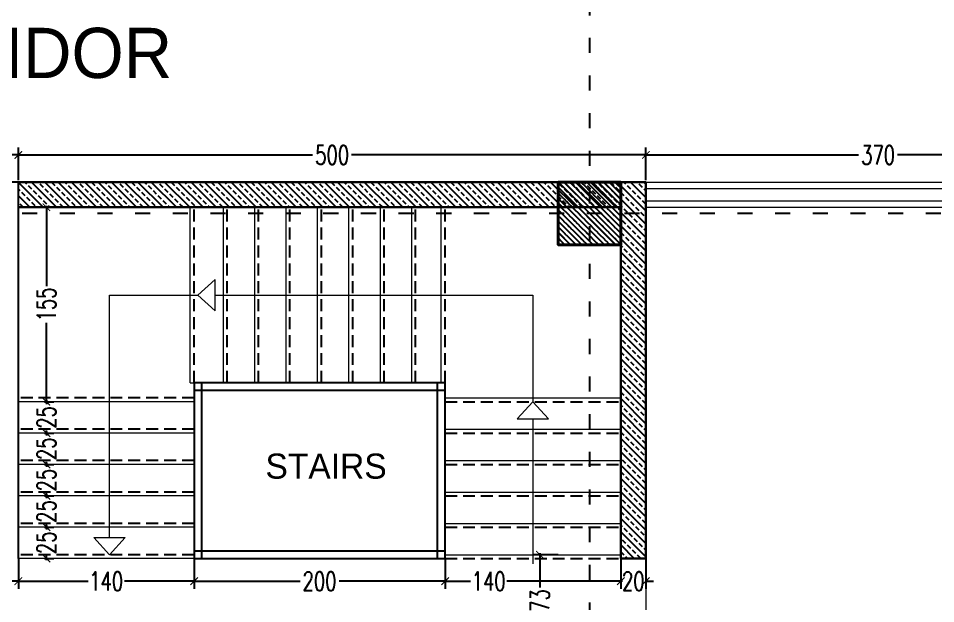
# Model space of a CAD drawing. Header units: centimetres. Extents: x -3207095 to 15275363, y -32656 to 4798027.
# Drawn here: x 692007 to 692738, y 4438383 to 4438849 of the extents above; entities that cross this region are included whole.
import ezdxf

# ---------------------------------------------------------------- set-up
doc = ezdxf.new("R2010")
doc.units = ezdxf.units.CM
for name, pattern in [('ACAD_ISO03W100', [30, 12, -18]), ('DASHED', [19.05, 12.7, -6.35]), ('DUZ', [500, 500])]:
    doc.linetypes.add(name, pattern=pattern)
doc.layers.get('0').update_dxf_attribs({"color": 1, "linetype": 'DUZ'})
for name, color, linetype, lineweight in [('A-ANNO-PATT-4', 173, 'Continuous', 5), ('Area', 41, 'Continuous', 25), ('iç duvar', 7, 'Continuous', 50), ('KAPEN', 151, 'Continuous', 9), ('KOLON_F', 3, 'Continuous', 35)]:
    doc.layers.add(name, color=color, linetype=linetype, lineweight=lineweight)
for name, color, linetype in [('DIM', 1, 'DUZ'), ('GÖLGE', 8, 'DASHED'), ('KOLTAR_F', 145, 'Continuous')]:
    doc.layers.add(name, color=color, linetype=linetype)
doc.styles.add('DIM', font='ROMANSTW.SHX', dxfattribs={"width": 0.7})
doc.dimstyles.new('1_100', dxfattribs={"dimtxt": 15, "dimasz": 6, "dimexe": 6, "dimexo": 0, "dimgap": 2, "dimtad": 0, "dimdec": 1, "dimzin": 11, "dimdsep": 46, "dimtxsty": 'DIM', "dimblk": 'ARCHTICK', "dimcen": 3, "dimdle": 1.25, "dimclrt": 2, "dimadec": 0, "dimazin": 0, "dimtfac": 1.25, "dimtdec": 1, "dimtix": 1, "dimtofl": 0, "dimtmove": 1, "dimatfit": 3, "dimldrblk": 'ARCHTICK', "dimfxl": 20, "dimfxlon": 1, "dimtolj": 1, "dimtzin": 0, "dimarcsym": 0})

# ---------------------------------------------------------------- blocks, each defined once
blk = doc.blocks.new('_ArchTick')
at = {"color": 0, "linetype": 'ByBlock', "const_width": 0.15}
blk.add_lwpolyline([(-0.5, -0.5), (0.5, 0.5)], dxfattribs=at)
blk = doc.blocks.new('*D5786')
at = {"layer": 'Defpoints', "color": 0, "linetype": 'Continuous', "lineweight": 5, "transparency": 16777216}
for p in [(692006.93, 4438740.44), (691676.93, 4438718.74), (692006.93, 4438718.74)]:
    blk.add_point(p, dxfattribs=at)
at = {"layer": 'DIM', "color": 0, "linetype": 'Continuous', "lineweight": -2, "transparency": 16777216}
for p, q in [((691676.93, 4438720.44), (691676.93, 4438746.44)), ((692006.93, 4438720.44), (692006.93, 4438746.44)), ((691675.68, 4438740.44), (691826.43, 4438740.44)), ((692008.18, 4438740.44), (691857.43, 4438740.44))]:
    blk.add_line(p, q, dxfattribs=at)
at = {"layer": 'DIM', "color": 0, "linetype": 'Continuous', "lineweight": -2, "transparency": 16777216, "xscale": 6, "yscale": 6, "zscale": 6, "rotation": 180}
blk.add_blockref('_ArchTick', (691676.93, 4438740.44), dxfattribs=at)
at = {"layer": 'DIM', "color": 0, "linetype": 'Continuous', "lineweight": -2, "transparency": 16777216, "xscale": 6, "yscale": 6, "zscale": 6}
blk.add_blockref('_ArchTick', (692006.93, 4438740.44), dxfattribs=at)
at = {"layer": 'DIM', "color": 2, "linetype": 'Continuous', "lineweight": 5, "transparency": 16777216, "insert": (691841.93, 4438740.44), "char_height": 15, "attachment_point": 5, "style": 'DIM'}
blk.add_mtext('\\A1;330', dxfattribs=at)
blk = doc.blocks.new('*D5787')
at = {"layer": 'Defpoints', "color": 0, "linetype": 'Continuous', "lineweight": 5, "transparency": 16777216}
for p in [(692506.93, 4438740.44), (692006.93, 4438718.74), (692506.93, 4438718.74)]:
    blk.add_point(p, dxfattribs=at)
at = {"layer": 'DIM', "color": 0, "linetype": 'Continuous', "lineweight": -2, "transparency": 16777216}
for p, q in [((692006.93, 4438720.44), (692006.93, 4438746.44)), ((692506.93, 4438720.44), (692506.93, 4438746.44)), ((692005.68, 4438740.44), (692241.43, 4438740.44)), ((692508.18, 4438740.44), (692272.43, 4438740.44))]:
    blk.add_line(p, q, dxfattribs=at)
at = {"layer": 'DIM', "color": 0, "linetype": 'Continuous', "lineweight": -2, "transparency": 16777216, "xscale": 6, "yscale": 6, "zscale": 6, "rotation": 180}
blk.add_blockref('_ArchTick', (692006.93, 4438740.44), dxfattribs=at)
at = {"layer": 'DIM', "color": 0, "linetype": 'Continuous', "lineweight": -2, "transparency": 16777216, "xscale": 6, "yscale": 6, "zscale": 6}
blk.add_blockref('_ArchTick', (692506.93, 4438740.44), dxfattribs=at)
at = {"layer": 'DIM', "color": 2, "linetype": 'Continuous', "lineweight": 5, "transparency": 16777216, "insert": (692256.93, 4438740.44), "char_height": 15, "attachment_point": 5, "style": 'DIM'}
blk.add_mtext('\\A1;500', dxfattribs=at)
blk = doc.blocks.new('*D5788')
at = {"layer": 'Defpoints', "color": 0, "linetype": 'Continuous', "lineweight": 5, "transparency": 16777216}
for p in [(692876.93, 4438740.44), (692506.93, 4438718.74), (692876.93, 4438718.74)]:
    blk.add_point(p, dxfattribs=at)
at = {"layer": 'DIM', "color": 0, "linetype": 'Continuous', "lineweight": -2, "transparency": 16777216}
for p, q in [((692506.93, 4438720.44), (692506.93, 4438746.44)), ((692876.93, 4438720.44), (692876.93, 4438746.44)), ((692505.68, 4438740.44), (692676.43, 4438740.44)), ((692878.18, 4438740.44), (692707.43, 4438740.44))]:
    blk.add_line(p, q, dxfattribs=at)
at = {"layer": 'DIM', "color": 0, "linetype": 'Continuous', "lineweight": -2, "transparency": 16777216, "xscale": 6, "yscale": 6, "zscale": 6, "rotation": 180}
blk.add_blockref('_ArchTick', (692506.93, 4438740.44), dxfattribs=at)
at = {"layer": 'DIM', "color": 0, "linetype": 'Continuous', "lineweight": -2, "transparency": 16777216, "xscale": 6, "yscale": 6, "zscale": 6}
blk.add_blockref('_ArchTick', (692876.93, 4438740.44), dxfattribs=at)
at = {"layer": 'DIM', "color": 2, "linetype": 'Continuous', "lineweight": 5, "transparency": 16777216, "insert": (692691.93, 4438740.44), "char_height": 15, "attachment_point": 5, "style": 'DIM'}
blk.add_mtext('\\A1;370', dxfattribs=at)
blk = doc.blocks.new('*D4922')
at = {"layer": 'Defpoints', "color": 0, "linetype": 'Continuous', "lineweight": 5, "transparency": 16777216}
for p in [(692422.46, 4438421.74), (692436.93, 4438421.74), (692436.93, 4438348.74)]:
    blk.add_point(p, dxfattribs=at)
at = {"layer": 'DIM', "color": 0, "linetype": 'Continuous', "lineweight": -2, "transparency": 16777216}
for p, q in [((692436.93, 4438421.74), (692416.46, 4438421.74)), ((692422.46, 4438422.99), (692422.46, 4438395.74)), ((692422.46, 4438347.49), (692422.46, 4438374.74)), ((692436.93, 4438348.74), (692416.46, 4438348.74))]:
    blk.add_line(p, q, dxfattribs=at)
at = {"layer": 'DIM', "color": 0, "linetype": 'Continuous', "lineweight": -2, "transparency": 16777216, "xscale": 6, "yscale": 6, "zscale": 6}
for p, rotation in [((692422.46, 4438421.74), 90), ((692422.46, 4438348.74), 270)]:
    blk.add_blockref('_ArchTick', p, dxfattribs=dict(at, rotation=rotation))
at = {"layer": 'DIM', "color": 2, "linetype": 'Continuous', "lineweight": 5, "transparency": 16777216, "insert": (692422.46, 4438385.24), "char_height": 15, "attachment_point": 5, "rotation": 90, "style": 'DIM'}
blk.add_mtext('\\A1;73', dxfattribs=at)
blk = doc.blocks.new('*D4926')
at = {"layer": 'Defpoints', "color": 0, "linetype": 'Continuous', "lineweight": 5, "transparency": 16777216}
for p in [(691916.93, 4438418.74), (692006.93, 4438418.74), (692006.93, 4438400.65)]:
    blk.add_point(p, dxfattribs=at)
at = {"layer": 'DIM', "color": 0, "linetype": 'Continuous', "lineweight": -2, "transparency": 16777216}
for p, q in [((691916.93, 4438418.74), (691916.93, 4438394.65)), ((692006.93, 4438418.74), (692006.93, 4438394.65)), ((691915.68, 4438400.65), (691951.43, 4438400.65)), ((692008.18, 4438400.65), (691972.43, 4438400.65))]:
    blk.add_line(p, q, dxfattribs=at)
at = {"layer": 'DIM', "color": 0, "linetype": 'Continuous', "lineweight": -2, "transparency": 16777216, "xscale": 6, "yscale": 6, "zscale": 6, "rotation": 180}
blk.add_blockref('_ArchTick', (691916.93, 4438400.65), dxfattribs=at)
at = {"layer": 'DIM', "color": 0, "linetype": 'Continuous', "lineweight": -2, "transparency": 16777216, "xscale": 6, "yscale": 6, "zscale": 6}
blk.add_blockref('_ArchTick', (692006.93, 4438400.65), dxfattribs=at)
at = {"layer": 'DIM', "color": 2, "linetype": 'Continuous', "lineweight": 5, "transparency": 16777216, "insert": (691961.93, 4438400.65), "char_height": 15, "attachment_point": 5, "style": 'DIM'}
blk.add_mtext('\\A1;90', dxfattribs=at)
blk = doc.blocks.new('*D4927')
at = {"layer": 'Defpoints', "color": 0, "linetype": 'Continuous', "lineweight": 5, "transparency": 16777216}
for p in [(692006.93, 4438418.74), (692146.93, 4438418.74), (692146.93, 4438400.65)]:
    blk.add_point(p, dxfattribs=at)
at = {"layer": 'DIM', "color": 0, "linetype": 'Continuous', "lineweight": -2, "transparency": 16777216}
for p, q in [((692006.93, 4438418.74), (692006.93, 4438394.65)), ((692146.93, 4438418.74), (692146.93, 4438394.65)), ((692005.68, 4438400.65), (692062.43, 4438400.65)), ((692148.18, 4438400.65), (692091.43, 4438400.65))]:
    blk.add_line(p, q, dxfattribs=at)
at = {"layer": 'DIM', "color": 0, "linetype": 'Continuous', "lineweight": -2, "transparency": 16777216, "xscale": 6, "yscale": 6, "zscale": 6, "rotation": 180}
blk.add_blockref('_ArchTick', (692006.93, 4438400.65), dxfattribs=at)
at = {"layer": 'DIM', "color": 0, "linetype": 'Continuous', "lineweight": -2, "transparency": 16777216, "xscale": 6, "yscale": 6, "zscale": 6}
blk.add_blockref('_ArchTick', (692146.93, 4438400.65), dxfattribs=at)
at = {"layer": 'DIM', "color": 2, "linetype": 'Continuous', "lineweight": 5, "transparency": 16777216, "insert": (692076.93, 4438400.65), "char_height": 15, "attachment_point": 5, "style": 'DIM'}
blk.add_mtext('\\A1;140', dxfattribs=at)
blk = doc.blocks.new('*D4928')
at = {"layer": 'Defpoints', "color": 0, "linetype": 'Continuous', "lineweight": 5, "transparency": 16777216}
for p in [(692146.93, 4438418.74), (692346.93, 4438418.74), (692346.93, 4438400.65)]:
    blk.add_point(p, dxfattribs=at)
at = {"layer": 'DIM', "color": 0, "linetype": 'Continuous', "lineweight": -2, "transparency": 16777216}
for p, q in [((692146.93, 4438418.74), (692146.93, 4438394.65)), ((692346.93, 4438418.74), (692346.93, 4438394.65)), ((692145.68, 4438400.65), (692231.43, 4438400.65)), ((692348.18, 4438400.65), (692262.43, 4438400.65))]:
    blk.add_line(p, q, dxfattribs=at)
at = {"layer": 'DIM', "color": 0, "linetype": 'Continuous', "lineweight": -2, "transparency": 16777216, "xscale": 6, "yscale": 6, "zscale": 6, "rotation": 180}
blk.add_blockref('_ArchTick', (692146.93, 4438400.65), dxfattribs=at)
at = {"layer": 'DIM', "color": 0, "linetype": 'Continuous', "lineweight": -2, "transparency": 16777216, "xscale": 6, "yscale": 6, "zscale": 6}
blk.add_blockref('_ArchTick', (692346.93, 4438400.65), dxfattribs=at)
at = {"layer": 'DIM', "color": 2, "linetype": 'Continuous', "lineweight": 5, "transparency": 16777216, "insert": (692246.93, 4438400.65), "char_height": 15, "attachment_point": 5, "style": 'DIM'}
blk.add_mtext('\\A1;200', dxfattribs=at)
blk = doc.blocks.new('*D4929')
at = {"layer": 'Defpoints', "color": 0, "linetype": 'Continuous', "lineweight": 5, "transparency": 16777216}
for p in [(692346.93, 4438418.74), (692486.93, 4438418.74), (692486.93, 4438400.65)]:
    blk.add_point(p, dxfattribs=at)
at = {"layer": 'DIM', "color": 0, "linetype": 'Continuous', "lineweight": -2, "transparency": 16777216}
for p, q in [((692346.93, 4438418.74), (692346.93, 4438394.65)), ((692486.93, 4438418.74), (692486.93, 4438394.65)), ((692345.68, 4438400.65), (692367.15, 4438400.65)), ((692488.18, 4438400.65), (692396.15, 4438400.65))]:
    blk.add_line(p, q, dxfattribs=at)
at = {"layer": 'DIM', "color": 0, "linetype": 'Continuous', "lineweight": -2, "transparency": 16777216, "xscale": 6, "yscale": 6, "zscale": 6, "rotation": 180}
blk.add_blockref('_ArchTick', (692346.93, 4438400.65), dxfattribs=at)
at = {"layer": 'DIM', "color": 0, "linetype": 'Continuous', "lineweight": -2, "transparency": 16777216, "xscale": 6, "yscale": 6, "zscale": 6}
blk.add_blockref('_ArchTick', (692486.93, 4438400.65), dxfattribs=at)
at = {"layer": 'DIM', "color": 2, "linetype": 'Continuous', "lineweight": 5, "transparency": 16777216, "insert": (692381.65, 4438400.65), "char_height": 15, "attachment_point": 5, "style": 'DIM'}
blk.add_mtext('\\A1;140', dxfattribs=at)
blk = doc.blocks.new('*D4930')
at = {"layer": 'Defpoints', "color": 0, "linetype": 'Continuous', "lineweight": 5, "transparency": 16777216}
for p in [(692486.93, 4438418.74), (692506.93, 4438418.7), (692506.9, 4438400.61)]:
    blk.add_point(p, dxfattribs=at)
at = {"layer": 'DIM', "color": 0, "linetype": 'Continuous', "lineweight": -2, "transparency": 16777216}
for p, q in [((692486.93, 4438418.74), (692486.88, 4438394.65)), ((692506.93, 4438418.7), (692506.88, 4438394.61)), ((692486.9, 4438400.65), (692480.9, 4438400.66)), ((692506.9, 4438400.61), (692512.9, 4438400.6))]:
    blk.add_line(p, q, dxfattribs=at)
at = {"layer": 'DIM', "color": 0, "linetype": 'Continuous', "lineweight": -2, "transparency": 16777216, "xscale": 6, "yscale": 6, "zscale": 6}
for p, rotation in [((692486.9, 4438400.65), 359.8866358048075), ((692506.9, 4438400.61), 179.8866358048075)]:
    blk.add_blockref('_ArchTick', p, dxfattribs=dict(at, rotation=rotation))
at = {"layer": 'DIM', "color": 2, "linetype": 'Continuous', "lineweight": 5, "transparency": 16777216, "insert": (692496.9, 4438400.63), "char_height": 15, "attachment_point": 5, "rotation": 359.88664, "style": 'DIM'}
blk.add_mtext('\\A1;20', dxfattribs=at)
blk = doc.blocks.new('*D4931')
at = {"layer": 'Defpoints', "color": 0, "linetype": 'Continuous', "lineweight": 5, "transparency": 16777216}
for p in [(692027.9, 4438443.74), (692029.31, 4438443.74), (692027.9, 4438418.74)]:
    blk.add_point(p, dxfattribs=at)
at = {"layer": 'DIM', "color": 0, "linetype": 'Continuous', "lineweight": -2, "transparency": 16777216}
for p, q in [((692027.9, 4438443.74), (692035.31, 4438443.74)), ((692029.31, 4438444.99), (692029.31, 4438441.74)), ((692027.9, 4438418.74), (692035.31, 4438418.74)), ((692029.31, 4438417.49), (692029.31, 4438420.74))]:
    blk.add_line(p, q, dxfattribs=at)
at = {"layer": 'DIM', "color": 0, "linetype": 'Continuous', "lineweight": -2, "transparency": 16777216, "xscale": 6, "yscale": 6, "zscale": 6}
for p, rotation in [((692029.31, 4438443.74), 90), ((692029.31, 4438418.74), 270)]:
    blk.add_blockref('_ArchTick', p, dxfattribs=dict(at, rotation=rotation))
at = {"layer": 'DIM', "color": 2, "linetype": 'Continuous', "lineweight": 5, "transparency": 16777216, "insert": (692029.31, 4438431.24), "char_height": 15, "attachment_point": 5, "rotation": 90, "style": 'DIM'}
blk.add_mtext('\\A1;25', dxfattribs=at)
blk = doc.blocks.new('*D4932')
at = {"layer": 'Defpoints', "color": 0, "linetype": 'Continuous', "lineweight": 5, "transparency": 16777216}
for p in [(692027.9, 4438468.74), (692029.31, 4438468.74), (692027.9, 4438443.74)]:
    blk.add_point(p, dxfattribs=at)
at = {"layer": 'DIM', "color": 0, "linetype": 'Continuous', "lineweight": -2, "transparency": 16777216}
for p, q in [((692027.9, 4438468.74), (692035.31, 4438468.74)), ((692029.31, 4438469.99), (692029.31, 4438466.74)), ((692027.9, 4438443.74), (692035.31, 4438443.74)), ((692029.31, 4438442.49), (692029.31, 4438445.74))]:
    blk.add_line(p, q, dxfattribs=at)
at = {"layer": 'DIM', "color": 0, "linetype": 'Continuous', "lineweight": -2, "transparency": 16777216, "xscale": 6, "yscale": 6, "zscale": 6}
for p, rotation in [((692029.31, 4438468.74), 90), ((692029.31, 4438443.74), 270)]:
    blk.add_blockref('_ArchTick', p, dxfattribs=dict(at, rotation=rotation))
at = {"layer": 'DIM', "color": 2, "linetype": 'Continuous', "lineweight": 5, "transparency": 16777216, "insert": (692029.31, 4438456.24), "char_height": 15, "attachment_point": 5, "rotation": 90, "style": 'DIM'}
blk.add_mtext('\\A1;25', dxfattribs=at)
blk = doc.blocks.new('*D4933')
at = {"layer": 'Defpoints', "color": 0, "linetype": 'Continuous', "lineweight": 5, "transparency": 16777216}
for p in [(692027.9, 4438493.74), (692029.31, 4438493.74), (692027.9, 4438468.74)]:
    blk.add_point(p, dxfattribs=at)
at = {"layer": 'DIM', "color": 0, "linetype": 'Continuous', "lineweight": -2, "transparency": 16777216}
for p, q in [((692027.9, 4438493.74), (692035.31, 4438493.74)), ((692029.31, 4438494.99), (692029.31, 4438491.74)), ((692027.9, 4438468.74), (692035.31, 4438468.74)), ((692029.31, 4438467.49), (692029.31, 4438470.74))]:
    blk.add_line(p, q, dxfattribs=at)
at = {"layer": 'DIM', "color": 0, "linetype": 'Continuous', "lineweight": -2, "transparency": 16777216, "xscale": 6, "yscale": 6, "zscale": 6}
for p, rotation in [((692029.31, 4438493.74), 90), ((692029.31, 4438468.74), 270)]:
    blk.add_blockref('_ArchTick', p, dxfattribs=dict(at, rotation=rotation))
at = {"layer": 'DIM', "color": 2, "linetype": 'Continuous', "lineweight": 5, "transparency": 16777216, "insert": (692029.31, 4438481.24), "char_height": 15, "attachment_point": 5, "rotation": 90, "style": 'DIM'}
blk.add_mtext('\\A1;25', dxfattribs=at)
blk = doc.blocks.new('*D4934')
at = {"layer": 'Defpoints', "color": 0, "linetype": 'Continuous', "lineweight": 5, "transparency": 16777216}
for p in [(692027.9, 4438518.74), (692029.31, 4438518.74), (692027.9, 4438493.74)]:
    blk.add_point(p, dxfattribs=at)
at = {"layer": 'DIM', "color": 0, "linetype": 'Continuous', "lineweight": -2, "transparency": 16777216}
for p, q in [((692029.31, 4438519.99), (692029.31, 4438516.74)), ((692027.9, 4438518.74), (692035.31, 4438518.74)), ((692027.9, 4438493.74), (692035.31, 4438493.74)), ((692029.31, 4438492.49), (692029.31, 4438495.74))]:
    blk.add_line(p, q, dxfattribs=at)
at = {"layer": 'DIM', "color": 0, "linetype": 'Continuous', "lineweight": -2, "transparency": 16777216, "xscale": 6, "yscale": 6, "zscale": 6}
for p, rotation in [((692029.31, 4438518.74), 90), ((692029.31, 4438493.74), 270)]:
    blk.add_blockref('_ArchTick', p, dxfattribs=dict(at, rotation=rotation))
at = {"layer": 'DIM', "color": 2, "linetype": 'Continuous', "lineweight": 5, "transparency": 16777216, "insert": (692029.31, 4438506.24), "char_height": 15, "attachment_point": 5, "rotation": 90, "style": 'DIM'}
blk.add_mtext('\\A1;25', dxfattribs=at)
blk = doc.blocks.new('*D4935')
at = {"layer": 'Defpoints', "color": 0, "linetype": 'Continuous', "lineweight": 5, "transparency": 16777216}
for p in [(692027.9, 4438543.74), (692029.31, 4438543.74), (692027.9, 4438518.74)]:
    blk.add_point(p, dxfattribs=at)
at = {"layer": 'DIM', "color": 0, "linetype": 'Continuous', "lineweight": -2, "transparency": 16777216}
for p, q in [((692027.9, 4438543.74), (692035.31, 4438543.74)), ((692029.31, 4438544.99), (692029.31, 4438541.74)), ((692029.31, 4438517.49), (692029.31, 4438520.74)), ((692027.9, 4438518.74), (692035.31, 4438518.74))]:
    blk.add_line(p, q, dxfattribs=at)
at = {"layer": 'DIM', "color": 0, "linetype": 'Continuous', "lineweight": -2, "transparency": 16777216, "xscale": 6, "yscale": 6, "zscale": 6}
for p, rotation in [((692029.31, 4438543.74), 90), ((692029.31, 4438518.74), 270)]:
    blk.add_blockref('_ArchTick', p, dxfattribs=dict(at, rotation=rotation))
at = {"layer": 'DIM', "color": 2, "linetype": 'Continuous', "lineweight": 5, "transparency": 16777216, "insert": (692029.31, 4438531.24), "char_height": 15, "attachment_point": 5, "rotation": 90, "style": 'DIM'}
blk.add_mtext('\\A1;25', dxfattribs=at)
blk = doc.blocks.new('*D4936')
at = {"layer": 'Defpoints', "color": 0, "linetype": 'Continuous', "lineweight": 5, "transparency": 16777216}
for p in [(692027.9, 4438698.74), (692029.31, 4438698.74), (692027.9, 4438543.74)]:
    blk.add_point(p, dxfattribs=at)
at = {"layer": 'DIM', "color": 0, "linetype": 'Continuous', "lineweight": -2, "transparency": 16777216}
for p, q in [((692027.9, 4438698.74), (692035.31, 4438698.74)), ((692029.31, 4438699.99), (692029.31, 4438635.74)), ((692029.31, 4438542.49), (692029.31, 4438606.74)), ((692027.9, 4438543.74), (692035.31, 4438543.74))]:
    blk.add_line(p, q, dxfattribs=at)
at = {"layer": 'DIM', "color": 0, "linetype": 'Continuous', "lineweight": -2, "transparency": 16777216, "xscale": 6, "yscale": 6, "zscale": 6}
for p, rotation in [((692029.31, 4438698.74), 90), ((692029.31, 4438543.74), 270)]:
    blk.add_blockref('_ArchTick', p, dxfattribs=dict(at, rotation=rotation))
at = {"layer": 'DIM', "color": 2, "linetype": 'Continuous', "lineweight": 5, "transparency": 16777216, "insert": (692029.31, 4438621.24), "char_height": 15, "attachment_point": 5, "rotation": 90, "style": 'DIM'}
blk.add_mtext('\\A1;155', dxfattribs=at)

msp = doc.modelspace()

# ---------------------------------------------------------------- hatches: boundary and pattern name
h = msp.add_hatch()
h.set_pattern_fill('ANSI33', color=252, scale=30, angle=90)
h.set_pattern_definition([(135, (5212575.213, 3691926.1614), (-5.303300859, -5.303300859), []), (135, (5212575.213, 3691931.465), (-5.303300859, -5.303300859), [3.75, -1.875])])
h.paths.add_polyline_path([(692006.93, 4438698.74), (692006.93, 4438718.74), (692506.93, 4438718.74), (692506.93, 4438418.74), (692486.93, 4438418.74), (692486.93, 4438698.74)])
at = {"layer": 'KOLTAR_F'}
h = msp.add_hatch(dxfattribs=at)
h.set_pattern_fill('ANSI33', color=256, angle=90, style=0)
h.set_pattern_definition([(135, (5195969.399, 3778085.264), (-4.4901280605, -4.4901280605), []), (135, (5195969.399, 3778089.754), (-4.4901280605, -4.4901280605), [3.175, -1.5875])])
h.paths.add_polyline_path([(692486.93, 4438668.74), (692486.93, 4438718.74), (692436.93, 4438718.74), (692436.93, 4438668.74)])
h = msp.add_hatch(dxfattribs=at)
h.set_pattern_fill('ANSI33', color=256, angle=90, style=0)
h.set_pattern_definition([(135, (5196849.399, 3778085.264), (-4.4901280605, -4.4901280605), []), (135, (5196849.399, 3778089.754), (-4.4901280605, -4.4901280605), [3.175, -1.5875])])
h.paths.add_polyline_path([(692436.93, 4438668.74), (692436.93, 4438718.74), (692486.93, 4438718.74), (692486.93, 4438668.74)])

# ---------------------------------------------------------------- linework, layer by layer
at = {"color": 232, "linetype": 'ACAD_ISO03W100'}
for p, q in [((692461.93, 4439853.74), (692461.93, 4436723.74)), ((694061.93, 4438693.74), (690121.93, 4438693.74))]:
    msp.add_line(p, q, dxfattribs=at)
at = {"color": 7}
for p, q in [((692506.93, 4438718.74), (691676.93, 4438718.74)), ((692006.93, 4438418.74), (692006.93, 4438718.74)), ((692506.93, 4438718.74), (692506.93, 4438418.74)), ((692006.93, 4438698.74), (692486.93, 4438698.74)), ((692486.93, 4438698.74), (692486.93, 4438418.74)), ((692486.46, 4438418.74), (692506.46, 4438418.74))]:
    msp.add_line(p, q, dxfattribs=at)
at = {"color": 0, "lineweight": 18, "ltscale": 40}
msp.add_line((692006.93, 4438718.74), (692006.93, 4438418.74), dxfattribs=at)
at = {"color": 7}
msp.add_lwpolyline([(692006.93, 4438698.74), (692006.93, 4438718.74), (692506.93, 4438718.74), (692506.93, 4438418.74), (692486.93, 4438418.74), (692486.93, 4438698.74), (692006.93, 4438698.74)], dxfattribs=at)
at = {"layer": 'A-ANNO-PATT-4'}
msp.add_line((692143.93, 4438558.74), (692146.93, 4438558.74), dxfattribs=at)
for points in [[(692163.67, 4438628.74), (692163.67, 4438641.2), (692149.93, 4438628.74), (692163.67, 4438616.28), (692163.67, 4438628.74), (692416.93, 4438628.74), (692416.93, 4438543.74)], [(692079.63, 4438435.48), (692092.09, 4438435.48), (692079.63, 4438421.74), (692067.17, 4438435.48), (692079.63, 4438435.48), (692079.63, 4438628.74), (692149.93, 4438628.74)], [(692416.93, 4438530.01), (692429.39, 4438530.01), (692416.93, 4438543.74), (692404.47, 4438530.01), (692416.93, 4438530.01), (692416.93, 4438414.57)]]:
    msp.add_lwpolyline(points, dxfattribs=at)
at = {"layer": 'Area'}
for p, q in [((692506.93, 4438418.74), (692506.93, 4438672.74)), ((692346.93, 4438558.74), (692146.93, 4438558.74)), ((692146.93, 4438558.74), (692146.93, 4438418.74)), ((692152.93, 4438558.74), (692152.93, 4438418.74)), ((692340.93, 4438418.74), (692340.93, 4438558.74)), ((692346.93, 4438418.74), (692346.93, 4438558.74)), ((692346.93, 4438552.74), (692146.93, 4438552.74)), ((692146.93, 4438424.74), (692346.93, 4438424.74)), ((692146.93, 4438418.74), (692346.93, 4438418.74))]:
    msp.add_line(p, q, dxfattribs=at)
for points in [[(692506.93, 4438418.74), (692506.93, 4438718.74), (692076.93, 4438718.74)], [(692486.93, 4438718.74), (692506.93, 4438718.74), (692506.93, 4438418.74)]]:
    msp.add_lwpolyline(points, dxfattribs=at)
at = {"layer": 'GÖLGE', "ltscale": 0.75}
for p, q in [((692146.93, 4438558.74), (692146.93, 4438698.74)), ((692173.36, 4438558.74), (692173.36, 4438698.74)), ((692198.36, 4438558.74), (692198.36, 4438698.74)), ((692223.36, 4438558.74), (692223.36, 4438698.74)), ((692248.36, 4438558.74), (692248.36, 4438698.74)), ((692273.36, 4438558.74), (692273.36, 4438698.74)), ((692298.36, 4438558.74), (692298.36, 4438698.74)), ((692323.36, 4438558.74), (692323.36, 4438698.74)), ((692346.93, 4438558.74), (692346.93, 4438698.74)), ((692146.93, 4438546.74), (692006.93, 4438546.74)), ((692346.93, 4438543.74), (692486.93, 4438543.74)), ((692146.93, 4438521.74), (692006.93, 4438521.74)), ((692346.93, 4438518.74), (692486.93, 4438518.74)), ((692146.93, 4438496.74), (692006.93, 4438496.74)), ((692346.93, 4438493.74), (692486.93, 4438493.74)), ((692146.93, 4438471.74), (692006.93, 4438471.74)), ((692346.93, 4438468.74), (692486.93, 4438468.74)), ((692146.93, 4438446.74), (692006.93, 4438446.74)), ((692346.93, 4438443.74), (692486.93, 4438443.74)), ((692146.93, 4438421.74), (692006.93, 4438421.74)), ((692346.93, 4438418.74), (692486.93, 4438418.74))]:
    msp.add_line(p, q, dxfattribs=at)
at = {"layer": 'iç duvar', "color": 252, "linetype": 'Continuous', "lineweight": 5, "true_color": 0x939598}
for p, q in [((691746.93, 4438718.74), (692436.93, 4438718.74)), ((692506.93, 4438718.74), (692876.93, 4438718.74)), ((692506.93, 4438698.74), (692876.93, 4438698.74))]:
    msp.add_line(p, q, dxfattribs=at)
at = {"layer": 'iç duvar', "color": 251, "lineweight": 5}
for p, q in [((692143.93, 4438558.74), (692143.93, 4438698.74)), ((692170.36, 4438558.74), (692170.36, 4438698.74)), ((692195.36, 4438558.74), (692195.36, 4438698.74)), ((692220.36, 4438558.74), (692220.36, 4438698.74)), ((692245.36, 4438558.74), (692245.36, 4438698.74)), ((692270.36, 4438558.74), (692270.36, 4438698.74)), ((692295.36, 4438558.74), (692295.36, 4438698.74)), ((692320.36, 4438558.74), (692320.36, 4438698.74)), ((692343.93, 4438558.74), (692343.93, 4438698.74)), ((692146.93, 4438543.74), (692006.93, 4438543.74)), ((692346.93, 4438546.74), (692486.93, 4438546.74)), ((692346.93, 4438521.74), (692486.93, 4438521.74)), ((692146.93, 4438518.74), (692006.93, 4438518.74)), ((692146.93, 4438493.74), (692006.93, 4438493.74)), ((692346.93, 4438496.74), (692486.93, 4438496.74)), ((692146.93, 4438468.74), (692006.93, 4438468.74)), ((692346.93, 4438471.74), (692486.93, 4438471.74)), ((692346.93, 4438446.74), (692486.93, 4438446.74)), ((692146.93, 4438443.74), (692006.93, 4438443.74)), ((692146.93, 4438418.74), (692006.93, 4438418.74)), ((692346.93, 4438421.74), (692486.93, 4438421.74)), ((692506.93, 4438418.74), (692506.46, 4438178.74))]:
    msp.add_line(p, q, dxfattribs=at)
at = {"layer": 'KAPEN'}
for p, q in [((692506.93, 4438713.74), (692876.93, 4438713.74)), ((692506.93, 4438703.74), (692876.93, 4438703.74))]:
    msp.add_line(p, q, dxfattribs=at)
at = {"layer": 'KOLON_F'}
for points in [[(692486.93, 4438668.74), (692486.93, 4438718.74), (692436.93, 4438718.74), (692436.93, 4438668.74)], [(692436.93, 4438668.74), (692436.93, 4438718.74), (692486.93, 4438718.74), (692486.93, 4438668.74)]]:
    msp.add_lwpolyline(points, close=True, dxfattribs=at)

# ---------------------------------------------------------------- texts
at = {"attachment_point": 1}
for s, width, insert, char_height in [('{\\fCentury Gothic|b0|i0|c162|p34;\\H1.00001x;\\C7;CORRIDOR}', 451.7355, (691838.31, 4438841.8), 40), ('{\\fCentury Gothic|b0|i0|c162|p34;\\C7;STAIRS}', 98.4847, (692203.82, 4438502.39), 20)]:
    msp.add_mtext_dynamic_manual_height_columns(s, width=width, gutter_width=12.5, heights=[0], dxfattribs=dict(at, insert=insert, char_height=char_height))

# ---------------------------------------------------------------- dimensions: what is measured, and where the dimension line sits
at = {"layer": 'DIM', "linetype": 'Continuous', "lineweight": 5}
for base, p1, p2, picture, middle in [((692006.93, 4438740.44), (691676.93, 4438718.74), (692006.93, 4438718.74), '*D5786', (691841.93, 4438740.44)), ((692506.93, 4438740.44), (692006.93, 4438718.74), (692506.93, 4438718.74), '*D5787', (692256.93, 4438740.44)), ((692876.93, 4438740.44), (692506.93, 4438718.74), (692876.93, 4438718.74), '*D5788', (692691.93, 4438740.44)), ((692006.93, 4438400.65), (691916.93, 4438418.74), (692006.93, 4438418.74), '*D4926', (691961.93, 4438400.65)), ((692146.93, 4438400.65), (692006.93, 4438418.74), (692146.93, 4438418.74), '*D4927', (692076.93, 4438400.65)), ((692346.93, 4438400.65), (692146.93, 4438418.74), (692346.93, 4438418.74), '*D4928', (692246.93, 4438400.65))]:
    dim = msp.add_linear_dim(base=base, p1=p1, p2=p2, dimstyle='1_100', dxfattribs=at)
    dim.commit()
    dim.dimension.update_dxf_attribs({"geometry": picture, "text_midpoint": middle})
for base, p1, p2, picture, middle in [((692029.31, 4438698.74), (692027.9, 4438543.74), (692027.9, 4438698.74), '*D4936', (692029.31, 4438621.24)), ((692029.31, 4438543.74), (692027.9, 4438518.74), (692027.9, 4438543.74), '*D4935', (692029.31, 4438531.24)), ((692029.31, 4438518.74), (692027.9, 4438493.74), (692027.9, 4438518.74), '*D4934', (692029.31, 4438506.24)), ((692029.31, 4438493.74), (692027.9, 4438468.74), (692027.9, 4438493.74), '*D4933', (692029.31, 4438481.24)), ((692029.31, 4438468.74), (692027.9, 4438443.74), (692027.9, 4438468.74), '*D4932', (692029.31, 4438456.24)), ((692029.31, 4438443.74), (692027.9, 4438418.74), (692027.9, 4438443.74), '*D4931', (692029.31, 4438431.24)), ((692422.46, 4438421.74), (692436.93, 4438348.74), (692436.93, 4438421.74), '*D4922', (692422.46, 4438385.24))]:
    dim = msp.add_linear_dim(base=base, p1=p1, p2=p2, angle=90, dimstyle='1_100', dxfattribs=at)
    dim.commit()
    dim.dimension.update_dxf_attribs({"geometry": picture, "text_midpoint": middle})
dim = msp.add_linear_dim(base=(692486.93, 4438400.65), p1=(692346.93, 4438418.74), p2=(692486.93, 4438418.74), dimstyle='1_100', dxfattribs=at)
dim.commit()
dim.dimension.update_dxf_attribs({"geometry": '*D4929', "text_midpoint": (692381.65, 4438400.65), "dimtype": 160})
dim = msp.add_aligned_dim(p1=(692486.93, 4438418.74), p2=(692506.93, 4438418.7), distance=-18.09, dimstyle='1_100', dxfattribs=at)
dim.commit()
dim.dimension.update_dxf_attribs({"geometry": '*D4930', "text_midpoint": (692496.9, 4438400.63)})

doc.saveas('drawing.dxf')
